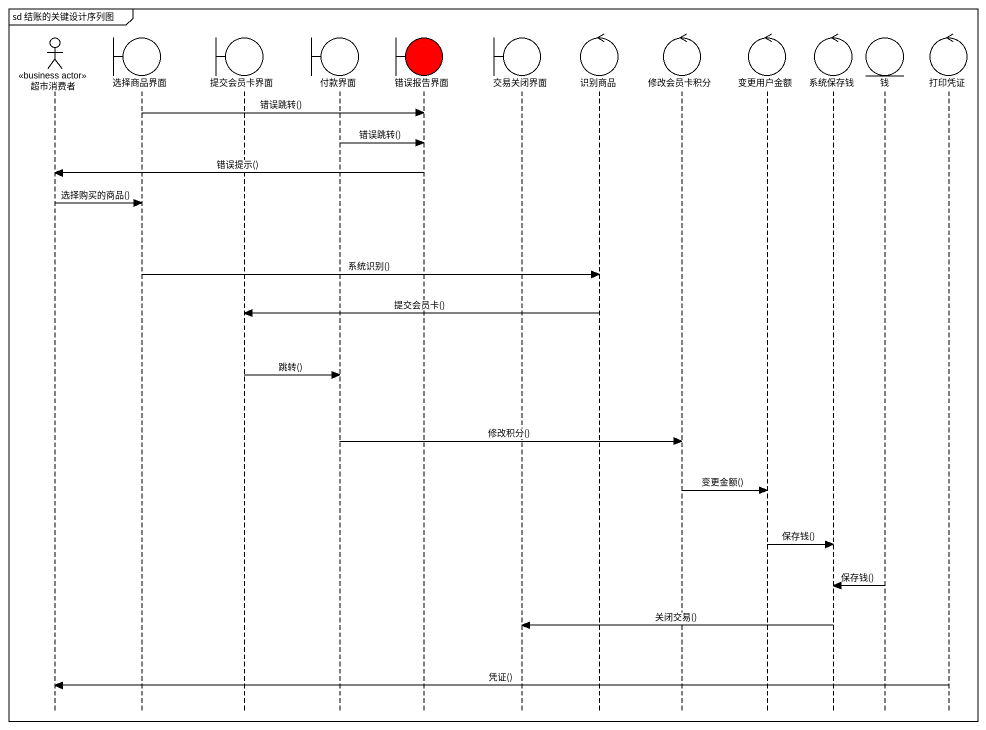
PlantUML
@startuml
mainframe sd 结账的关键设计序列图
hide footbox
actor 超市消费者 <<business actor>>
boundary 选择商品界面
boundary 提交会员卡界面
boundary 付款界面
boundary 错误报告界面 #FF0000
boundary 交易关闭界面
control 识别商品
control 修改会员卡积分
control 变更用户金额
control 系统保存钱
entity 钱
control 打印凭证

选择商品界面 -> 错误报告界面 : 错误跳转()
付款界面 -> 错误报告界面 : 错误跳转()
错误报告界面 -> 超市消费者 : 错误提示()
超市消费者 -> 选择商品界面 : 选择购买的商品()
选择商品界面 -> 识别商品 : 系统识别()
识别商品 -> 提交会员卡界面 : 提交会员卡()
提交会员卡界面 -> 付款界面 : 跳转()
付款界面 -> 修改会员卡积分 : 修改积分()
修改会员卡积分 -> 变更用户金额 : 变更金额()
变更用户金额 -> 系统保存钱 : 保存钱()
钱 -> 系统保存钱 : 保存钱()
系统保存钱 -> 交易关闭界面 : 关闭交易()
打印凭证 -> 超市消费者 : 凭证()
@enduml
